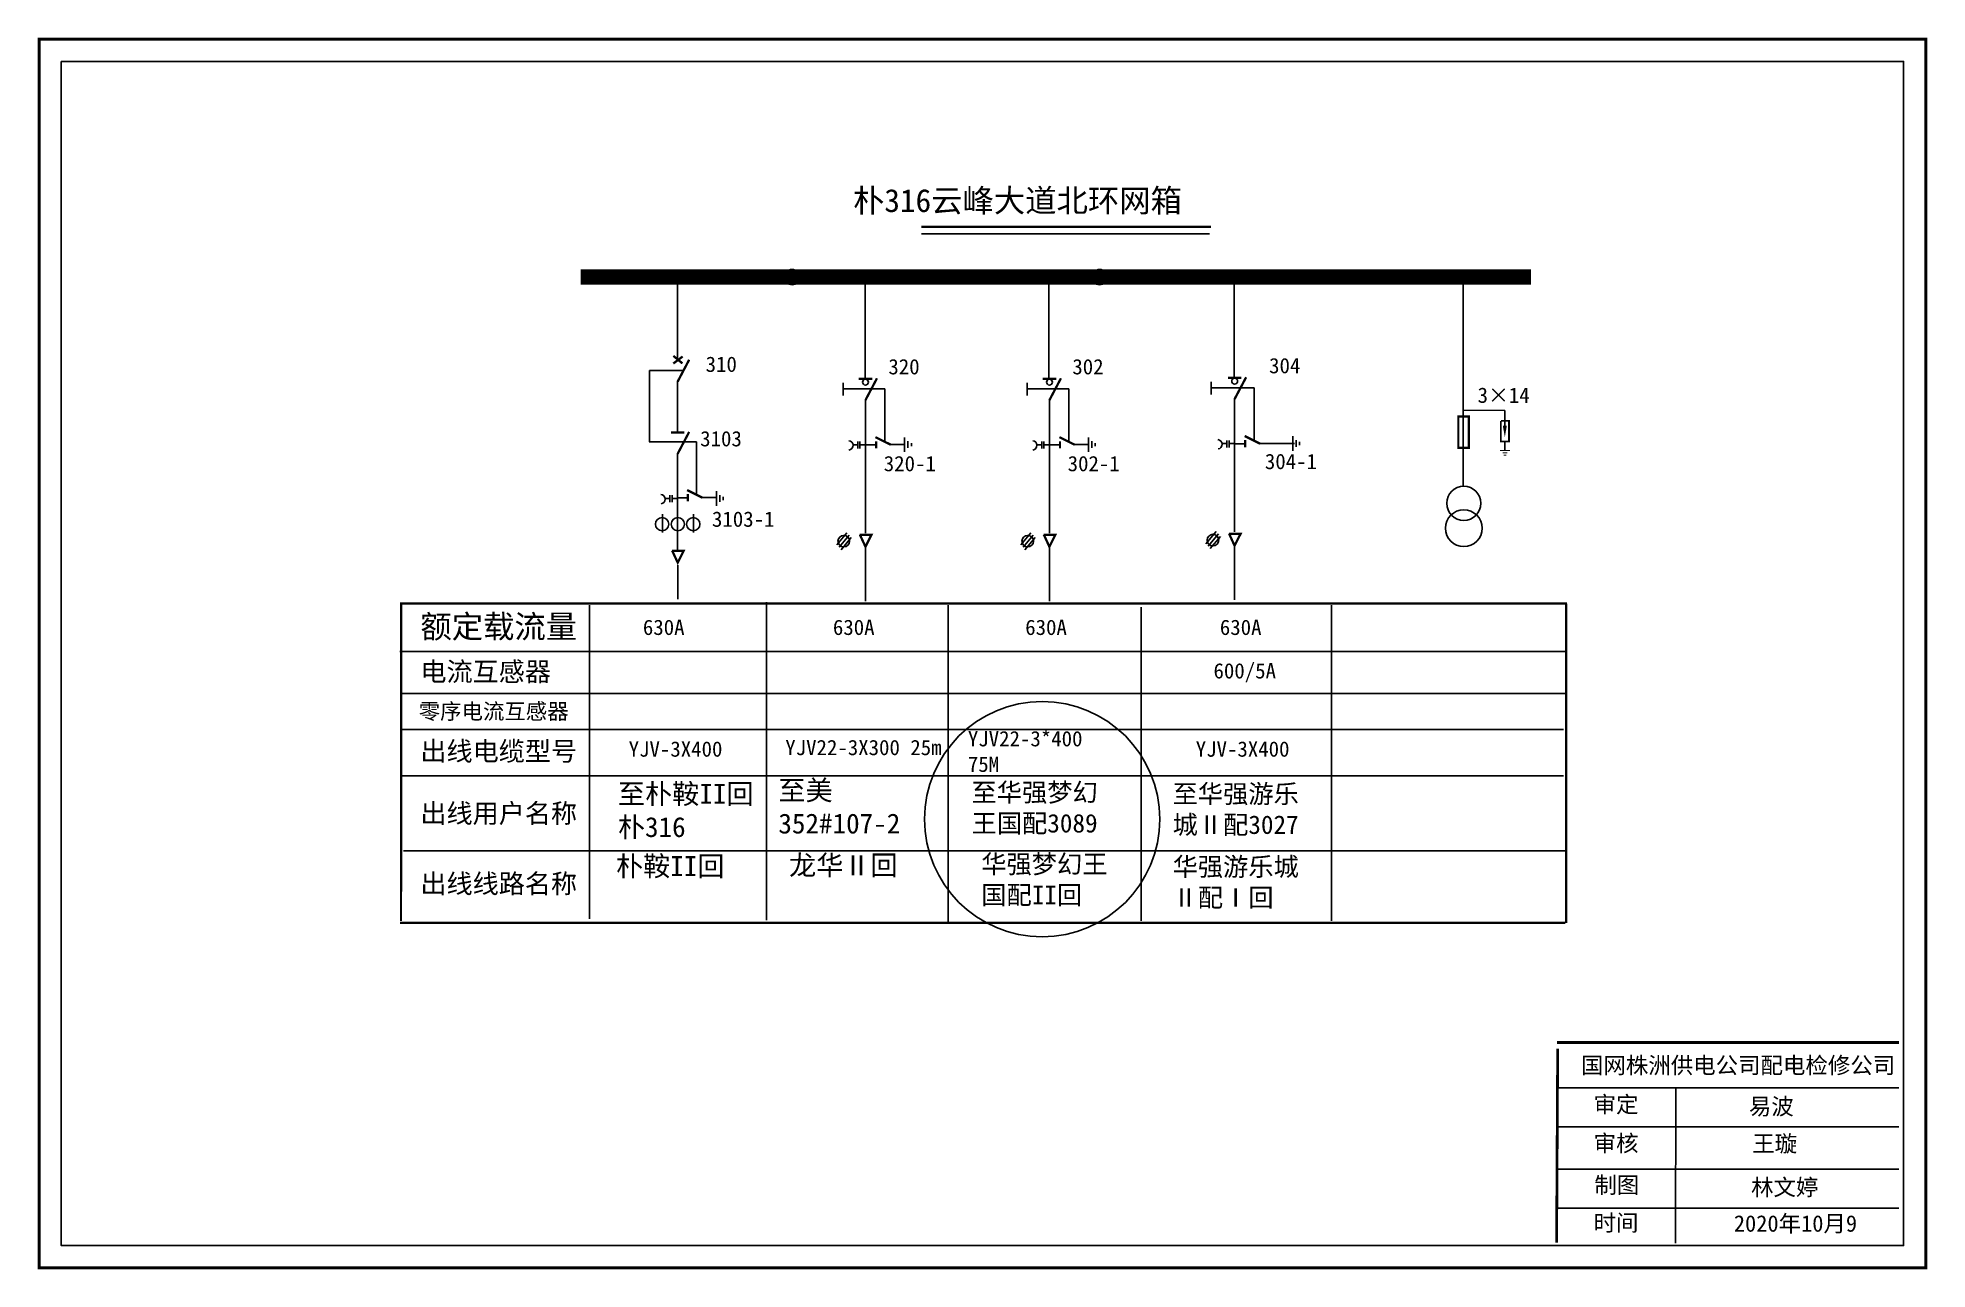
# Model space of a CAD drawing. Extents: x -38 to 208, y -164 to -3.
import ezdxf

# ---------------------------------------------------------------- set-up
doc = ezdxf.new("R2010")
doc.units = 0
doc.header["$LTSCALE"] = 0.774411
doc.linetypes.add('ACAD_ISO02W100', pattern=[15, 12, -3])
doc.linetypes.add('CENTER', pattern=[50.8, 31.75, -6.35, 6.35, -6.35])
doc.layers.get('0').update_dxf_attribs({"linetype": 'CONTINUOUS'})
doc.layers.add('1', color=7, linetype='CONTINUOUS')
doc.layers.add('MiniCADLayer', color=7, linetype='CONTINUOUS', lineweight=20)
doc.styles.add('HZ', font='')
doc.styles.add('KaiTi_GB2312_txtstyle_1.09_0_0', font='simkai_0.ttf', dxfattribs={"height": 1.0944})
doc.styles.get("Standard").update_dxf_attribs({"font": '', "height": 2.5})
doc.styles.add('STYLE1', font='txt.shx', dxfattribs={"height": 2.6})
doc.styles.add('字体', font='', dxfattribs={"height": 2.5})
doc.styles.get('HZ').set_extended_font_data('SimSun')
doc.styles.get('Standard').set_extended_font_data('SimSun')
doc.styles.get('字体').set_extended_font_data('KaiTi_GB2312')

# ---------------------------------------------------------------- blocks, each defined once
blk = doc.blocks.new('JD')
for points in [[(-2, 0.2), (-2, -0.2), (2, 0.2), (2, -0.2)], [(1, -1.2), (1, -0.8), (-1, -1.2), (-1, -0.8)], [(-0.5, -1.8), (-0.5, -2.2), (0.5, -1.8), (0.5, -2.2)]]:
    blk.add_trace(points)

msp = doc.modelspace()

# ---------------------------------------------------------------- linework, layer by layer
for p, q in [((45.24, -35.26), (45.24, -45.39)), ((69.71, -35.3), (69.71, -47.81)), ((93.72, -35.3), (93.72, -47.81)), ((117.9, -35.16), (117.9, -47.67)), ((147.79, -35.36), (147.79, -61.86)), ((45.24, -48.12), (45.24, -54.76)), ((69.76, -50.54), (69.76, -67.96)), ((93.78, -50.54), (93.78, -67.96)), ((117.96, -50.4), (117.96, -67.81)), ((69.76, -56.44), (71.15, -56.44)), ((72.96, -56.41), (74.84, -56.41)), ((93.78, -56.44), (95.16, -56.44)), ((96.97, -56.41), (98.86, -56.41)), ((117.96, -56.3), (119.34, -56.3)), ((121.15, -56.26), (125.79, -56.26)), ((45.24, -57.53), (45.24, -70.19)), ((45.24, -57.56), (45.24, -57.78)), ((45.16, -63.35), (46.55, -63.35)), ((48.36, -63.31), (50.24, -63.31)), ((43.25, -65.48), (43.25, -67.91)), ((47.32, -65.48), (47.32, -67.91)), ((67.35, -67.92), (66.02, -69.5)), ((67.64, -68.23), (66.32, -69.81)), ((67.91, -68.55), (66.58, -70.14)), ((91.36, -67.92), (90.04, -69.5)), ((91.66, -68.23), (90.33, -69.81)), ((91.92, -68.55), (90.59, -70.14)), ((115.54, -67.77), (114.22, -69.36)), ((115.84, -68.08), (114.51, -69.67)), ((116.1, -68.41), (114.78, -70)), ((69.76, -69.75), (69.76, -76.84)), ((93.77, -69.75), (93.77, -76.84)), ((117.95, -69.61), (117.95, -76.7)), ((33.74, -77.37), (33.74, -118.31)), ((56.82, -76.97), (56.82, -118.48)), ((80.54, -77.36), (80.54, -118.86)), ((105.75, -77.63), (105.75, -118.57)), ((130.62, -77.37), (130.62, -118.59)), ((8.98, -83.41), (161.13, -83.41)), ((9.27, -88.9), (161.36, -88.9)), ((9.27, -93.6), (160.9, -93.6)), ((9.27, -99.66), (160.9, -99.66)), ((9.46, -109.43), (161.09, -109.43))]:
    msp.add_line(p, q)
at = {"linetype": 'Continuous'}
for p, q in [((41.55, -46.75), (41.55, -56.06)), ((45.97, -46.75), (41.55, -46.75)), ((74.87, -55.48), (74.87, -57.38)), ((75.31, -55.97), (75.31, -56.85)), ((75.75, -56.22), (75.75, -56.63)), ((98.88, -55.48), (98.88, -57.38)), ((99.33, -55.97), (99.33, -56.85)), ((99.77, -56.22), (99.77, -56.63)), ((125.54, -55.33), (125.54, -57.24)), ((125.98, -55.83), (125.98, -56.7)), ((126.42, -56.08), (126.42, -56.49)), ((50.31, -62.51), (50.31, -64.41)), ((50.75, -63), (50.75, -63.88)), ((51.19, -63.25), (51.19, -63.66))]:
    msp.add_line(p, q, dxfattribs=at)
at = {"linetype": 'CENTER'}
msp.add_line((45.25, -72.16), (45.25, -76.61), dxfattribs=at)
at = {"color": 0, "linetype": 'Continuous'}
for p, q in [((160.03, -140.37), (204.69, -140.37)), ((175.57, -140.28), (175.53, -160.66)), ((160.03, -145.46), (204.69, -145.46)), ((160.03, -151.01), (204.69, -151.01)), ((160.03, -156.09), (204.69, -156.09))]:
    msp.add_line(p, q, dxfattribs=at)
at = {"color": 0, "linetype": 'Continuous', "const_width": 0.358}
msp.add_lwpolyline([(-38.12, -3.49), (208.21, -3.49), (208.21, -163.88), (-38.12, -163.88)], close=True, dxfattribs=at)
at = {"color": 0, "linetype": 'Continuous'}
msp.add_lwpolyline([(-35.23, -6.39), (205.31, -6.39), (205.31, -160.99), (-35.23, -160.99)], close=True, dxfattribs=at)
for points, const_width in [([(77.07, -27.99), (114.86, -27.99)], 0.3), ([(32.56, -34.53), (156.67, -34.53)], 2), ([(44.67, -45.84), (45.89, -44.92)], 0.3), ([(44.68, -44.84), (45.86, -45.82)], 0.3), ([(45.24, -48.2), (46.74, -45.35)], 0.3), ([(68.88, -47.85), (70.65, -47.85)], 0.3), ([(69.76, -50.62), (71.26, -47.77)], 0.3), ([(92.89, -47.85), (94.66, -47.85)], 0.3), ([(93.78, -50.62), (95.28, -47.77)], 0.3), ([(117.08, -47.71), (118.84, -47.71)], 0.3), ([(117.96, -50.47), (119.46, -47.63)], 0.3), ([(44.35, -54.85), (46.12, -54.85)], 0.3), ([(45.24, -57.62), (46.74, -54.77)], 0.3), ([(71.07, -55.45), (73.07, -56.44)], 0.3), ([(71.15, -55.98), (71.15, -56.91)], 0.3), ([(95.09, -55.45), (97.09, -56.44)], 0.3), ([(95.16, -55.98), (95.16, -56.91)], 0.3), ([(119.27, -55.3), (121.27, -56.3)], 0.3), ([(119.34, -55.84), (119.34, -56.76)], 0.3), ([(46.47, -62.35), (48.47, -63.35)], 0.3), ([(46.55, -62.88), (46.55, -63.81)], 0.3), ([(69.01, -68.2), (70.54, -68.2), (69.76, -69.75), (69.03, -68.17)], 0.3), ([(93.03, -68.2), (94.55, -68.2), (93.77, -69.75), (93.05, -68.17)], 0.3), ([(117.21, -68.06), (118.74, -68.06), (117.95, -69.61), (117.23, -68.03)], 0.3), ([(44.5, -70.28), (46.03, -70.28), (45.25, -71.83), (44.52, -70.26)], 0.3), ([(8.98, -77.17), (161.36, -77.17)], 0.3), ([(9.12, -118.59), (9.13, -77.17)], 0.3), ([(161.25, -77.17), (161.25, -118.87)], 0.3), ([(161.13, -118.86), (8.98, -118.86)], 0.3)]:
    msp.add_lwpolyline(points, dxfattribs=dict(const_width=const_width))
for points in [[(77.07, -28.92), (114.68, -28.92)], [(66.85, -48.34), (66.85, -50.01)], [(90.87, -48.34), (90.87, -50.01)], [(114.89, -48.21), (114.89, -49.88)], [(68.76, -56.43), (68.12, -56.43)], [(68.76, -56.01), (68.76, -56.92)], [(69.04, -56.01), (69.04, -56.92)], [(69.76, -56.43), (69.04, -56.43)], [(92.77, -56.43), (92.14, -56.43)], [(92.77, -56.01), (92.77, -56.92)], [(93.05, -56.01), (93.05, -56.92)], [(93.78, -56.43), (93.05, -56.43)], [(116.95, -56.29), (116.32, -56.29)], [(116.95, -55.87), (116.95, -56.78)], [(117.23, -55.87), (117.23, -56.78)], [(117.96, -56.29), (117.23, -56.29)], [(44.23, -63.45), (43.6, -63.45)], [(44.23, -63.03), (44.23, -63.94)], [(44.51, -63.03), (44.51, -63.94)], [(45.24, -63.45), (44.51, -63.45)]]:
    msp.add_lwpolyline(points)
at = {"linetype": 'ACAD_ISO02W100'}
for points in [[(72.3, -55.97), (72.3, -49.14), (66.81, -49.14)], [(96.31, -55.97), (96.31, -49.14), (90.83, -49.14)], [(120.49, -55.83), (120.49, -49), (115.01, -49)], [(47.69, -62.87), (47.69, -56.04), (41.54, -56.04)]]:
    msp.add_lwpolyline(points, dxfattribs=at)
at = {"const_width": 0.3}
msp.add_lwpolyline([(147.17, -56.84), (147.17, -52.75), (148.53, -52.75), (148.53, -56.84)], close=True, dxfattribs=at)
for points in [[(67.59, -55.91, -0.877934), (67.61, -57.13)], [(91.6, -55.91, -0.877934), (91.62, -57.13)], [(115.78, -55.77, -0.877934), (115.8, -56.99)], [(43.06, -62.93, -0.877934), (43.09, -64.15)]]:
    msp.add_lwpolyline(points, format="xyb")
at = {"color": 0, "linetype": 'Continuous', "const_width": 0.358}
for points in [[(160.14, -135.26), (160, -160.58)], [(160.03, -134.47), (204.69, -134.47)]]:
    msp.add_lwpolyline(points, dxfattribs=at)
for centre, radius in [((60.18, -34.55), 0.996), ((100.33, -34.55), 0.996), ((69.76, -48.27), 0.384), ((93.78, -48.27), 0.384), ((117.96, -48.13), 0.384), ((43.21, -66.8), 0.866), ((45.26, -66.8), 0.866), ((47.28, -66.8), 0.866), ((66.93, -69.03), 0.757), ((90.94, -69.03), 0.757), ((115.13, -68.89), 0.757)]:
    msp.add_circle(centre, radius)
at = {"linetype": 'Continuous'}
for centre, radius in [((147.88, -64.08), 2.23), ((147.88, -67.34), 2.4)]:
    msp.add_circle(centre, radius, dxfattribs=at)
at = {"color": 1, "linetype": 'Continuous'}
msp.add_circle((92.83, -105.32), 15.36, dxfattribs=at)
at = {"layer": '1'}
for p, q in [((153.24, -51.96), (153.24, -53.97)), ((153.24, -56.09), (153.24, -57.13))]:
    msp.add_line(p, q, dxfattribs=at)
at = {"layer": '1', "const_width": 0.227}
msp.add_lwpolyline([(152.71, -53.33), (152.71, -56.02), (153.78, -56.02), (153.78, -53.33), (152.74, -53.33)], dxfattribs=at)
at = {"layer": '1'}
msp.add_lwpolyline([(153.24, -53.94, 0.53, 0, 0), (153.24, -55.45, 0, 0, 0)], format="xyseb", dxfattribs=at)
at = {"layer": 'MiniCADLayer', "color": 7, "linetype": 'Continuous', "ltscale": 0.398879}
msp.add_line((153.24, -51.96), (147.79, -51.96), dxfattribs=at)

# ---------------------------------------------------------------- block references
at = {"layer": '1', "xscale": 0.3178190350175396, "yscale": 0.3178190336080465, "zscale": 0.317819033664425}
msp.add_blockref('JD', (153.26, -57.18), dxfattribs=at)

# ---------------------------------------------------------------- texts
at = {"style": 'HZ'}
for s, height, p in [('朴316云峰大道北环网箱', 3, (68.13, -26.06)), ('额定载流量', 3, (11.65, -81.67)), ('电流互感器', 2.5, (11.65, -87.3)), ('零序电流互感器', 2.05, (11.43, -92.26)), ('出线电缆型号', 2.5, (11.65, -97.69)), ('出线用户名称', 2.5, (11.65, -105.8)), ('出线线路名称', 2.5, (11.65, -114.98))]:
    msp.add_text(s, height=height, dxfattribs=at).set_placement(p)
for s, p in [('310', (48.89, -46.93)), ('320', (72.75, -47.25)), ('302', (96.77, -47.25)), ('304', (122.46, -47.11)), ('3×14', (149.68, -50.97)), ('3103', (48.18, -56.65)), ('320-1', (72.15, -59.9)), ('302-1', (96.16, -59.9)), ('304-1', (121.91, -59.62)), ('3103-1', (49.72, -67.15)), ('630A', (40.7, -81.27)), ('630A', (65.51, -81.27)), ('630A', (90.62, -81.27)), ('630A', (116.03, -81.27)), ('600/5A', (115.2, -86.95)), ('YJV-3X400', (38.84, -97.16)), ('YJV22-3X300 25m ', (59.29, -96.96)), ('YJV-3X400', (112.88, -97.16))]:
    msp.add_text(s, height=2).set_placement(p)
at = {"linetype": 'Continuous', "attachment_point": 1, "style": 'STYLE1'}
for s, insert, char_height, width in [('{\\fSimSun|b0|i0|c134|p54;YJV22-3*400\\P75M}', (83.13, -93.81), 2, 18.2076), ('{\\fSimSun|b0|i0|c134|p54;至朴鞍II回朴316}', (37.43, -100.71), 2.6, 18.2076), ('{\\fSimSun|b0|i0|c134|p54;至美352#107-2}', (58.39, -100.25), 2.6, 18.2076), ('{\\fSimSun|b0|i0|c134|p54;至华强梦幻王国配3089}', (83.61, -100.61), 2.4164, 17.1899), ('{\\fSimSun|b0|i0|c134|p54;至华强游乐城Ⅱ配3027}', (109.86, -100.8), 2.4164, 17.1899), ('{\\fSimSun|b0|i0|c134|p54;朴鞍II回}', (37.18, -110.14), 2.6, 18.4957), ('{\\fSimSun|b0|i0|c134|p54;龙华Ⅱ回}', (59.78, -110.03), 2.6, 18.4957), ('{\\fSimSun|b0|i0|c134|p54;华强梦幻王国配II回}', (84.88, -109.97), 2.4164, 17.1899), ('{\\fSimSun|b0|i0|c134|p54;华强游乐城Ⅱ配Ⅰ回}', (109.86, -110.31), 2.4164, 17.1899)]:
    msp.add_mtext(s, dxfattribs=dict(at, insert=insert, char_height=char_height, width=width))
at = {"color": 0, "linetype": 'Continuous', "attachment_point": 1, "style": '字体'}
for s, insert, char_height, width in [('国网株洲供电公司配电检修公司', (163.18, -136.37), 2.1484, 58.7359), ('\\f\uffbfﾬￌﾣﾤ_GB2312|b0|i0|c134|p49;审定', (164.83, -141.48), 2.1484, 16.8016), ('易波', (185.1, -141.74), 2.148, 16.8016), ('\\f\uffbfﾬￌﾣﾤ_GB2312|b0|i0|c134|p49;审核', (164.83, -146.54), 2.1484, 16.8016), ('\\f\uffbfﾬￌﾣﾤ_GB2312|b0|i0|c134|p49;制图', (164.94, -152), 2.1484, 16.8016), ('\\f\uffbfﾬￌﾣﾤ_GB2312|b0|i0|c134|p49;时间', (164.83, -156.93), 2.1484, 16.8016)]:
    msp.add_mtext(s, dxfattribs=dict(at, insert=insert, char_height=char_height, width=width))
at = {"color": 7, "linetype": 'Continuous', "attachment_point": 1, "style": 'KaiTi_GB2312_txtstyle_1.09_0_0'}
for s, insert, char_height, width in [('王璇', (185.54, -146.59), 2.148, 16.8016), ('林文婷', (185.39, -152.29), 2.148, 16.8016), ('{\\fSimSun|b0|i0|c134|p2;2020年10月9}', (183.14, -157.02), 2.1484, 31.4254)]:
    msp.add_mtext(s, dxfattribs=dict(at, insert=insert, char_height=char_height, width=width))

doc.saveas('drawing.dxf')
